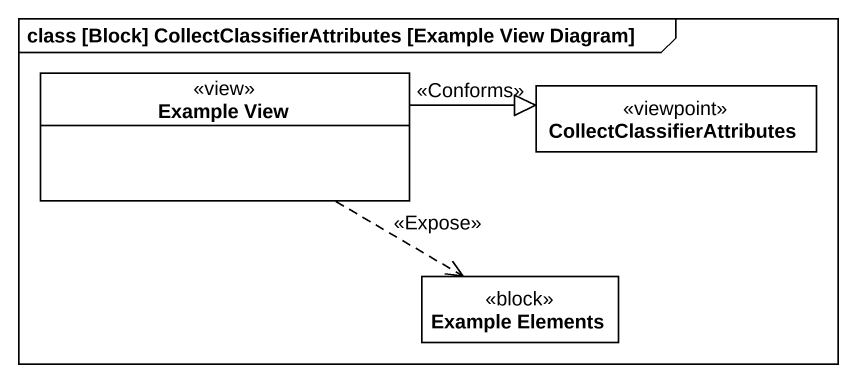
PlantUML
@startuml
mainframe class [Block] CollectClassifierAttributes [Example View Diagram]
hide circle
hide empty members
class "Example View" as Example_View <<view>>
class CollectClassifierAttributes <<viewpoint>>
class "Example Elements" as Example_Elements <<block>>
Example_View -right-|> CollectClassifierAttributes : <<Conforms>>
Example_View .right.> Example_Elements : <<Expose>>
@enduml
